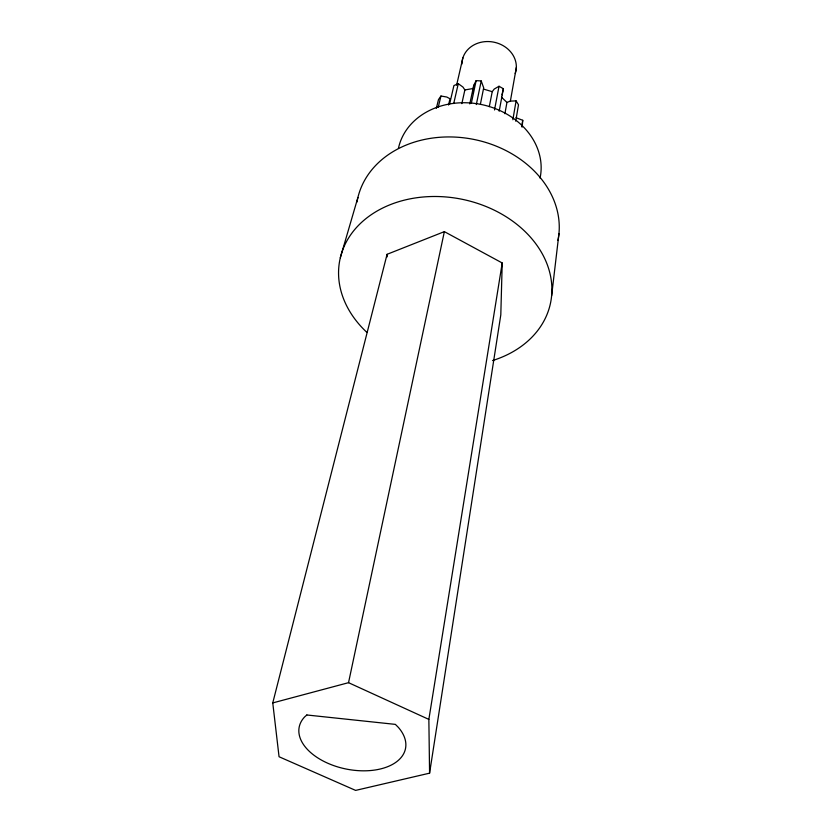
<?xml version="1.0" encoding="UTF-8"?>
<svg xmlns="http://www.w3.org/2000/svg" width="832" height="832" viewBox="0 0 832 832"><rect width="100%" height="100%" fill="white"/><g stroke="black" fill="none" stroke-linecap="round" stroke-linejoin="round"><path stroke-width="1.25" d="M502.216 262.974L500.802 314.881L429.582 773.167L355.618 790.4L279.053 756.746L272.761 702.915L387.078 254.311L444.361 231.639L502.216 262.974L428.854 719.399L429.582 773.167M516.017 117.697L522.735 120.297L522.174 127.109M489.299 106.662L492.232 91.666L494.208 89.076L499.023 86.258L503.36 88.743L501.977 94.91M551.616 295.828L558.958 233.574M521.706 126.641L522.735 120.297M515.726 121.181L518.502 104.801L516.1 100.87L510.203 101.13L506.938 102.43L504.899 113.745M480.428 104.052L483.694 87.818L481.218 80.954L476.143 80.631L473.782 85.259L472.586 93.423M512.855 119.746L516.1 100.87M510.338 101.317L516.339 67.444M499.179 111.228L503.36 88.743M494.51 109.97L499.023 86.258M476.31 104.562L481.218 80.954M471.39 102.981L476.143 80.631M272.761 702.915L348.535 682.677L444.361 231.639M469.789 103.917L473.782 85.259M461.843 103.636L464.87 89.939L462.977 87.079L458.276 83.668L453.908 85.582L449.571 104.208M456.591 85.249L462.883 57.918M453.731 103.522L458.276 83.668M448.531 104.998L449.987 98.758L446.784 97.032L440.96 96.023L438.474 99.611L436.342 108.347M438.235 107.234L440.96 96.023M340.319 257.764L357.906 197.496M464.87 89.939L473.647 88.431M483.486 89.086L492.232 91.666M348.535 682.677L428.854 719.399M501.457 97.157L506.938 102.43M387.078 254.311L387.161 256.901M366.912 332.415A107.526 83.699 11.5 0 1 380.619 209.082A107.526 83.699 11.5 0 1 535.902 243.901A107.526 83.699 11.5 0 1 492.513 360.578M356.99 202.03A102.305 82.274 11.5 0 1 472.597 139.183A102.305 82.274 11.5 0 1 557.939 240.438M398.434 148.335A72.353 59.946 11.5 0 1 481.77 104.593A72.353 59.946 11.5 0 1 540.051 178.131M461.916 64.054A27.342 23.785 11.5 0 1 493.126 42.026A27.342 23.785 11.5 0 1 515.216 73.549M306.842 714.979L304.73 716.83A54.226 31.834 11.5 0 0 353.974 770.266A54.226 31.834 11.5 0 0 398.393 727.418L395.377 724.381L306.842 714.979"/></g></svg>
